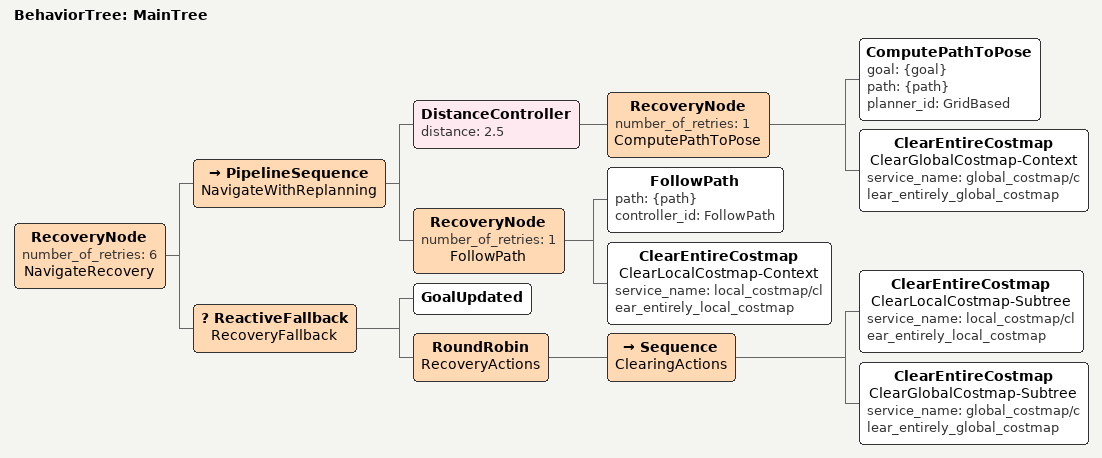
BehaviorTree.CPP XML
<root main_tree_to_execute="MainTree">
  <BehaviorTree ID="MainTree">
    <RecoveryNode number_of_retries="6" name="NavigateRecovery">
      <PipelineSequence name="NavigateWithReplanning">
        <!-- 기존 1.0초 주기 재계획 (경로 흔들림 방지를 위해 주석 처리) -->
        <!-- 로봇이 최소 2.5m(2~3m) 이동했을 때만 전역 경로 재계획 -->
        <DistanceController distance="2.5">
          <RecoveryNode number_of_retries="1" name="ComputePathToPose">
            <ComputePathToPose goal="{goal}" path="{path}" planner_id="GridBased"/>
            <ClearEntireCostmap name="ClearGlobalCostmap-Context" service_name="global_costmap/clear_entirely_global_costmap"/>
          </RecoveryNode>
        </DistanceController>
        <RecoveryNode number_of_retries="1" name="FollowPath">
          <FollowPath path="{path}" controller_id="FollowPath"/>
          <ClearEntireCostmap name="ClearLocalCostmap-Context" service_name="local_costmap/clear_entirely_local_costmap"/>
        </RecoveryNode>
      </PipelineSequence>
      <ReactiveFallback name="RecoveryFallback">
        <GoalUpdated/>
        <RoundRobin name="RecoveryActions">
          <!-- 기존 후진 및 3초 대기 동작 주석 처리 (제자리 즉시 재탐색) -->
          <Sequence name="ClearingActions">
            <ClearEntireCostmap name="ClearLocalCostmap-Subtree" service_name="local_costmap/clear_entirely_local_costmap"/>
            <ClearEntireCostmap name="ClearGlobalCostmap-Subtree" service_name="global_costmap/clear_entirely_global_costmap"/>
          </Sequence>
        </RoundRobin>
      </ReactiveFallback>
    </RecoveryNode>
  </BehaviorTree>
</root>
